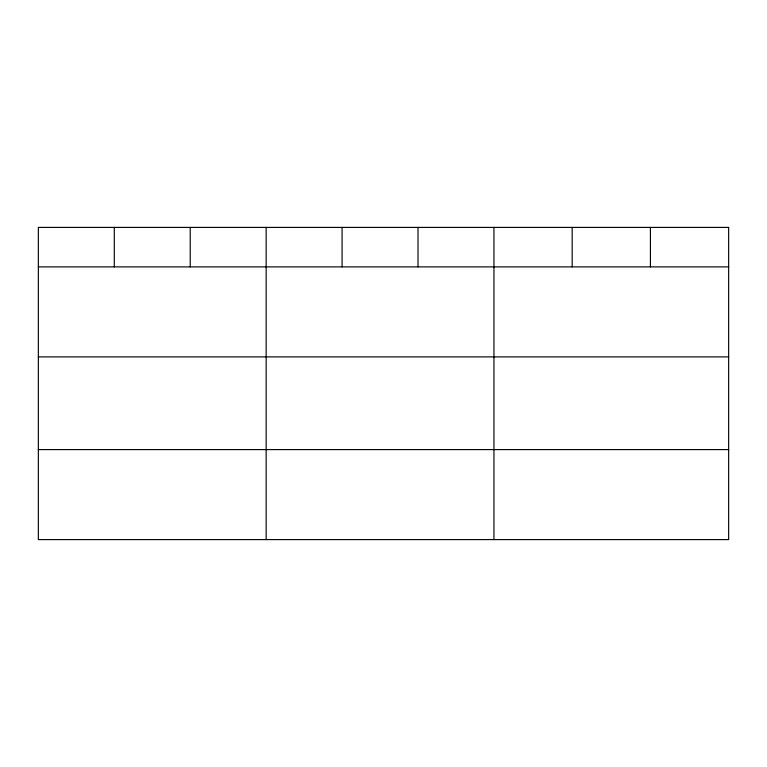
<?xml version="1.0" encoding="UTF-8"?>
<svg xmlns="http://www.w3.org/2000/svg" width="767" height="767" viewBox="0 0 767 767"><rect width="100%" height="100%" fill="white"/><g stroke="black" fill="none" stroke-linecap="round" stroke-linejoin="round"><path stroke-width="1.15" d="M38.35 266.887L728.65 266.887M38.35 356.885L728.65 356.885M38.35 449.596L728.65 449.596M650.416 227.406L650.416 266.887M572.182 227.406L572.182 266.887M493.948 227.406L493.948 539.594M418.015 227.406L418.015 266.887M342.082 227.406L342.082 266.887M266.149 227.406L266.149 539.594M190.216 227.406L190.216 266.887M114.283 227.406L114.283 266.887M728.65 227.406L38.35 227.406L38.35 539.594L728.65 539.594L728.65 227.406"/></g></svg>
